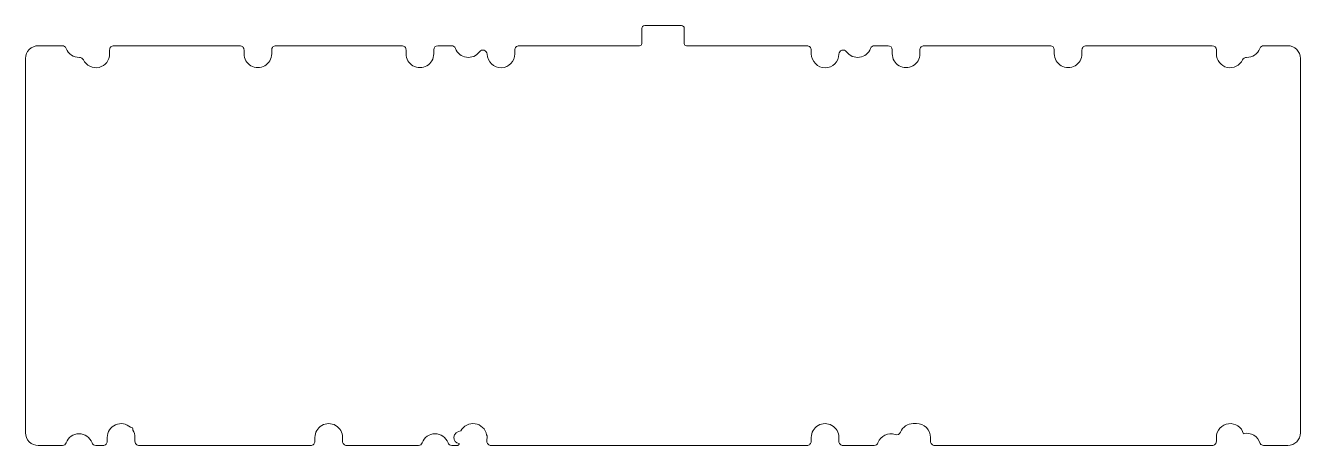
# Model space of a CAD drawing. Header units: millimetres. Extents: x -150 to 150, y -51 to 48.
import ezdxf

# ---------------------------------------------------------------- set-up
doc = ezdxf.new("R2010")
doc.units = ezdxf.units.MM
doc.header["$MEASUREMENT"] = 0
doc.layers.add('Layer 2', color=7, linetype='Continuous')

msp = doc.modelspace()

# ---------------------------------------------------------------- linework, layer by layer
at = {"layer": 'Layer 2', "lineweight": 9}
msp.add_open_spline([(5.0121, 47.2088), (5.0121, 47.5937), (4.697, 47.9087), (4.3122, 47.9087), (4.3122, 47.9087), (4.3122, 47.9087), (-4.2879, 47.9087), (-4.2879, 47.9087), (-4.2879, 47.9087), (-4.6728, 47.9087), (-4.9879, 47.5937), (-4.9879, 47.2088), (-4.9879, 47.2088), (-4.9879, 47.2088), (-5.0004, 43.8588), (-5.0004, 43.8588), (-5.0004, 43.8588), (-5.0004, 43.8588), (-5.0004, 43.6551), (-5.0004, 43.6551), (-5.0004, 43.6551), (-5.0003, 43.5225), (-5.0529, 43.3954), (-5.1465, 43.3017), (-5.1465, 43.3017), (-5.2402, 43.2079), (-5.3679, 43.1552), (-5.5004, 43.1551), (-5.5004, 43.1551), (-5.5004, 43.1551), (-33.8502, 43.1551), (-33.8502, 43.1551), (-33.8502, 43.1551), (-34.1155, 43.1549), (-34.37, 43.0493), (-34.5575, 42.8615), (-34.5575, 42.8615), (-34.7451, 42.6738), (-34.8503, 42.4205), (-34.8502, 42.1551), (-34.8502, 42.1551), (-34.8502, 42.1551), (-34.8502, 41.2589), (-34.8502, 41.2589), (-34.8502, 41.2589), (-34.8219, 39.4846), (-36.2221, 38.0157), (-37.9957, 37.9592), (-37.9957, 37.9592), (-39.7693, 37.9026), (-41.2637, 39.3828), (-41.3485, 41.1553), (-41.3485, 41.1553), (-41.3643, 41.5811), (-41.6477, 41.9504), (-42.055, 42.0757), (-42.055, 42.0757), (-42.4623, 42.201), (-42.8981, 42.0633), (-43.1506, 41.72), (-43.1506, 41.72), (-43.8568, 40.7657), (-45.0277, 40.273), (-46.2037, 40.4353), (-46.2037, 40.4353), (-47.3798, 40.5976), (-48.3784, 41.4019), (-48.7997, 42.5118), (-48.7997, 42.5118), (-48.9468, 42.9013), (-49.3191, 43.159), (-49.7354, 43.1588), (-49.7354, 43.1588), (-49.7354, 43.1588), (-52.9025, 43.1556), (-52.9025, 43.1556), (-52.9025, 43.1556), (-53.4547, 43.1547), (-53.9018, 42.7078), (-53.9014, 42.1556), (-53.9014, 42.1556), (-53.9014, 42.1556), (-53.9014, 41.2589), (-53.9014, 41.2589), (-53.9014, 41.2589), (-53.9014, 40.0978), (-54.5209, 39.0249), (-55.5264, 38.4443), (-55.5264, 38.4443), (-56.532, 37.8638), (-57.7709, 37.8638), (-58.7764, 38.4443), (-58.7764, 38.4443), (-59.782, 39.0249), (-60.4014, 40.0978), (-60.4014, 41.2589), (-60.4014, 41.2589), (-60.4014, 41.2589), (-60.4014, 42.1551), (-60.4014, 42.1551), (-60.4014, 42.1551), (-60.4016, 42.4205), (-60.5072, 42.6749), (-60.695, 42.8624), (-60.695, 42.8624), (-60.8827, 43.05), (-61.1361, 43.1552), (-61.4014, 43.1551), (-61.4014, 43.1551), (-61.4014, 43.1551), (-91.0004, 43.1551), (-91.0004, 43.1551), (-91.0004, 43.1551), (-91.2658, 43.1549), (-91.5202, 43.0493), (-91.7078, 42.8615), (-91.7078, 42.8615), (-91.8953, 42.6738), (-92.0006, 42.4205), (-92.0004, 42.1551), (-92.0004, 42.1551), (-92.0004, 42.1551), (-92.0004, 41.2589), (-92.0004, 41.2589), (-92.0004, 41.2589), (-92.0004, 40.0978), (-92.6198, 39.0249), (-93.6254, 38.4443), (-93.6254, 38.4443), (-94.631, 37.8638), (-95.8698, 37.8638), (-96.8754, 38.4443), (-96.8754, 38.4443), (-97.881, 39.0249), (-98.5004, 40.0978), (-98.5004, 41.2589), (-98.5004, 41.2589), (-98.5004, 41.2589), (-98.5004, 42.1551), (-98.5004, 42.1551), (-98.5004, 42.1551), (-98.5006, 42.4205), (-98.6062, 42.6749), (-98.7939, 42.8624), (-98.7939, 42.8624), (-98.9817, 43.05), (-99.235, 43.1552), (-99.5004, 43.1551), (-99.5004, 43.1551), (-99.5004, 43.1551), (-129.1018, 43.1551), (-129.1018, 43.1551), (-129.1018, 43.1551), (-129.3671, 43.1549), (-129.6216, 43.0493), (-129.8091, 42.8615), (-129.8091, 42.8615), (-129.9967, 42.6738), (-130.1019, 42.4205), (-130.1018, 42.1551), (-130.1018, 42.1551), (-130.1018, 42.1551), (-130.1018, 41.2589), (-130.1018, 41.2589), (-130.1018, 41.2589), (-130.083, 39.7477), (-131.1111, 38.4241), (-132.5801, 38.0685), (-132.5801, 38.0685), (-134.049, 37.713), (-135.6037, 38.4925), (-136.2781, 39.845), (-136.2781, 39.845), (-136.4487, 40.198), (-136.8094, 40.4187), (-137.2013, 40.4097), (-137.2013, 40.4097), (-138.58, 40.3777), (-139.8293, 41.2216), (-140.3164, 42.5118), (-140.3164, 42.5118), (-140.4634, 42.9012), (-140.8357, 43.159), (-141.252, 43.1588), (-141.252, 43.1588), (-141.252, 43.1588), (-146.8756, 43.1551), (-146.8756, 43.1551), (-146.8756, 43.1551), (-147.6718, 43.1546), (-148.4351, 42.8378), (-148.9977, 42.2745), (-148.9977, 42.2745), (-149.5603, 41.7112), (-149.8761, 40.9512), (-149.8756, 40.1551), (-149.8756, 40.1551), (-149.8756, 40.1551), (-149.8756, -47.8388), (-149.8756, -47.8388), (-149.8756, -47.8388), (-149.8751, -48.635), (-149.5583, -49.3983), (-148.995, -49.9609), (-148.995, -49.9609), (-148.4317, -50.5235), (-147.6718, -50.8393), (-146.8756, -50.8388), (-146.8756, -50.8388), (-146.8756, -50.8388), (-141.1817, -50.8387), (-141.1817, -50.8387), (-141.1817, -50.8387), (-140.792, -50.8111), (-140.4542, -50.5597), (-140.3164, -50.1941), (-140.3164, -50.1941), (-139.8455, -48.9287), (-138.6402, -48.0872), (-137.2901, -48.0811), (-137.2901, -48.0811), (-135.9399, -48.0751), (-134.7169, -48.933), (-134.2347, -50.1941), (-134.2347, -50.1941), (-134.0967, -50.5596), (-133.7591, -50.8113), (-133.3694, -50.8387), (-133.3694, -50.8387), (-133.3694, -50.8387), (-131.6475, -50.8388), (-131.6475, -50.8388), (-131.6475, -50.8388), (-131.3821, -50.8386), (-131.1276, -50.7331), (-130.9401, -50.5453), (-130.9401, -50.5453), (-130.7525, -50.3575), (-130.6472, -50.1042), (-130.6474, -49.8388), (-130.6474, -49.8388), (-130.6474, -49.8388), (-130.6474, -48.9412), (-130.6474, -48.9412), (-130.6474, -48.9412), (-130.6517, -47.6515), (-129.8919, -46.4816), (-128.7119, -45.9611), (-128.7119, -45.9611), (-127.5318, -45.4406), (-126.1397, -45.6829), (-125.1902, -46.5557), (-125.1902, -46.5557), (-125.0193, -46.5206), (-124.843, -46.582), (-124.731, -46.7157), (-124.731, -46.7157), (-124.619, -46.8494), (-124.5902, -47.0357), (-124.6546, -47.1977), (-124.6546, -47.1977), (-124.3234, -47.7188), (-124.1474, -48.3238), (-124.1474, -48.9412), (-124.1474, -48.9412), (-124.1474, -48.9412), (-124.1474, -49.8388), (-124.1474, -49.8388), (-124.1474, -49.8388), (-124.1472, -50.1042), (-124.0417, -50.3587), (-123.8539, -50.5462), (-123.8539, -50.5462), (-123.6661, -50.7337), (-123.4128, -50.839), (-123.1474, -50.8388), (-123.1474, -50.8388), (-123.1474, -50.8388), (-82.8316, -50.8388), (-82.8316, -50.8388), (-82.8316, -50.8388), (-82.5662, -50.8387), (-82.3117, -50.7331), (-82.1242, -50.5453), (-82.1242, -50.5453), (-81.9367, -50.3575), (-81.8314, -50.1042), (-81.8316, -49.8388), (-81.8316, -49.8388), (-81.8316, -49.8388), (-81.8316, -48.9412), (-81.8316, -48.9412), (-81.8316, -48.9412), (-81.8316, -47.7801), (-81.2121, -46.7072), (-80.2066, -46.1266), (-80.2066, -46.1266), (-79.201, -45.546), (-77.9621, -45.546), (-76.9566, -46.1266), (-76.9566, -46.1266), (-75.951, -46.7072), (-75.3316, -47.7801), (-75.3316, -48.9412), (-75.3316, -48.9412), (-75.3316, -48.9412), (-75.3316, -49.8388), (-75.3316, -49.8388), (-75.3316, -49.8388), (-75.3314, -50.1042), (-75.2258, -50.3587), (-75.0381, -50.5462), (-75.0381, -50.5462), (-74.8503, -50.7337), (-74.597, -50.839), (-74.3316, -50.8388), (-74.3316, -50.8388), (-74.3316, -50.8388), (-57.4773, -50.8387), (-57.4773, -50.8387), (-57.4773, -50.8387), (-57.0876, -50.8111), (-56.7498, -50.5596), (-56.612, -50.1941), (-56.612, -50.1941), (-56.1411, -48.9287), (-54.9358, -48.0871), (-53.5857, -48.0811), (-53.5857, -48.0811), (-52.2355, -48.075), (-51.0125, -48.933), (-50.5303, -50.1941), (-50.5303, -50.1941), (-50.3923, -50.5596), (-50.0547, -50.8113), (-49.665, -50.8387), (-49.665, -50.8387), (-49.665, -50.8387), (-48.3988, -50.8388), (-48.3988, -50.8388), (-48.3988, -50.8388), (-48.144, -50.8387), (-47.93, -50.6475), (-47.9019, -50.3942), (-47.9019, -50.3942), (-48.6748, -50.296), (-49.2428, -49.6206), (-49.207, -48.8423), (-49.207, -48.8423), (-49.1712, -48.0639), (-48.3036, -47.4546), (-47.5249, -47.4277), (-47.5249, -47.4277), (-46.89, -46.2058), (-45.5528, -45.5179), (-44.1895, -45.7118), (-44.1895, -45.7118), (-42.8262, -45.9056), (-41.7274, -46.972), (-41.4583, -48.3224), (-41.4583, -48.3224), (-41.3128, -48.6532), (-41.2917, -49.0257), (-41.3988, -49.3708), (-41.3988, -49.3708), (-41.3988, -49.3708), (-41.3988, -49.8388), (-41.3988, -49.8388), (-41.3988, -49.8388), (-41.3986, -50.1042), (-41.2931, -50.3587), (-41.1053, -50.5462), (-41.1053, -50.5462), (-40.9175, -50.7337), (-40.6642, -50.839), (-40.3988, -50.8388), (-40.3988, -50.8388), (-40.3988, -50.8388), (33.8503, -50.8388), (33.8503, -50.8388), (33.8503, -50.8388), (34.1157, -50.8387), (34.3701, -50.7331), (34.5576, -50.5453), (34.5576, -50.5453), (34.7452, -50.3575), (34.8504, -50.1042), (34.8503, -49.8388), (34.8503, -49.8388), (34.8503, -49.8388), (34.8503, -48.9412), (34.8503, -48.9412), (34.8503, -48.9412), (34.8503, -47.7801), (35.4697, -46.7072), (36.4753, -46.1266), (36.4753, -46.1266), (37.4808, -45.546), (38.7197, -45.546), (39.7253, -46.1266), (39.7253, -46.1266), (40.7308, -46.7072), (41.3503, -47.7801), (41.3503, -48.9412), (41.3503, -48.9412), (41.3503, -48.9412), (41.3503, -49.8388), (41.3503, -49.8388), (41.3503, -49.8388), (41.3504, -50.1042), (41.456, -50.3587), (41.6438, -50.5462), (41.6438, -50.5462), (41.8316, -50.7337), (42.0849, -50.839), (42.3503, -50.8388), (42.3503, -50.8388), (42.3503, -50.8388), (49.6639, -50.8387), (49.6639, -50.8387), (49.6639, -50.8387), (50.0536, -50.8111), (50.3914, -50.5596), (50.5292, -50.1941), (50.5292, -50.1941), (51.1449, -48.5588), (52.9478, -47.7049), (54.6046, -48.2602), (54.6046, -48.2602), (55.1034, -48.4274), (55.6462, -48.1807), (55.847, -47.6945), (55.847, -47.6945), (56.3489, -46.4801), (57.5362, -45.6889), (58.8502, -45.6912), (58.8502, -45.6912), (58.8502, -45.6912), (59.6256, -45.6912), (59.6256, -45.6912), (59.6256, -45.6912), (60.487, -45.6906), (61.3134, -46.0323), (61.9228, -46.641), (61.9228, -46.641), (62.5323, -47.2498), (62.8751, -48.0798), (62.8756, -48.9412), (62.8756, -48.9412), (62.8756, -48.9412), (62.8756, -49.8388), (62.8756, -49.8388), (62.8756, -49.8388), (62.8758, -50.1042), (62.9814, -50.3587), (63.1691, -50.5462), (63.1691, -50.5462), (63.3569, -50.7337), (63.6102, -50.839), (63.8756, -50.8388), (63.8756, -50.8388), (63.8756, -50.8388), (129.1006, -50.8388), (129.1006, -50.8388), (129.1006, -50.8388), (129.3659, -50.8387), (129.6204, -50.7331), (129.8079, -50.5453), (129.8079, -50.5453), (129.9955, -50.3575), (130.1007, -50.1042), (130.1006, -49.8388), (130.1006, -49.8388), (130.1006, -49.8388), (130.1006, -48.9412), (130.1006, -48.9412), (130.1006, -48.9412), (130.0997, -47.2877), (131.3446, -45.897), (132.9877, -45.7116), (132.9877, -45.7116), (134.5716, -45.5326), (136.0521, -46.5323), (136.4814, -48.0674), (136.4814, -48.0674), (138.2085, -47.6317), (139.9652, -48.6721), (140.4181, -50.3947), (140.4181, -50.3947), (140.5898, -50.6529), (140.8712, -50.8169), (141.1805, -50.8386), (141.1805, -50.8386), (141.1805, -50.8386), (146.8756, -50.8388), (146.8756, -50.8388), (146.8756, -50.8388), (148.5335, -50.8378), (149.8766, -49.4967), (149.8756, -47.8388), (149.8756, -47.8388), (149.8756, -47.8388), (149.8756, 40.1537), (149.8756, 40.1537), (149.8756, 40.1537), (149.8746, 41.8107), (148.535, 43.1534), (146.8781, 43.1537), (146.8781, 43.1537), (146.8781, 43.1537), (141.2509, 43.1589), (141.2509, 43.1589), (141.2509, 43.1589), (140.8346, 43.1587), (140.4621, 42.9014), (140.3152, 42.5118), (140.3152, 42.5118), (139.8288, 41.2209), (138.578, 40.3781), (137.1989, 40.4097), (137.1989, 40.4097), (136.8067, 40.4187), (136.4456, 40.1981), (136.2751, 39.8448), (136.2751, 39.8448), (135.635, 38.4755), (134.1333, 37.7306), (132.6558, 38.0493), (132.6558, 38.0493), (131.1783, 38.368), (130.1172, 39.7464), (130.0984, 41.2578), (130.0984, 41.2578), (130.0984, 41.2578), (130.0984, 42.154), (130.0984, 42.154), (130.0984, 42.154), (130.098, 42.7066), (129.651, 43.1543), (129.0984, 43.154), (129.0984, 43.154), (129.0984, 43.154), (99.5004, 43.1549), (99.5004, 43.1549), (99.5004, 43.1549), (99.235, 43.1547), (98.9806, 43.0492), (98.793, 42.8614), (98.793, 42.8614), (98.6055, 42.6736), (98.5002, 42.4203), (98.5004, 42.1549), (98.5004, 42.1549), (98.5004, 42.1549), (98.5004, 41.2589), (98.5004, 41.2589), (98.5004, 41.2589), (98.5004, 40.0978), (97.881, 39.0249), (96.8754, 38.4443), (96.8754, 38.4443), (95.8698, 37.8638), (94.631, 37.8638), (93.6254, 38.4443), (93.6254, 38.4443), (92.6198, 39.0249), (92.0004, 40.0978), (92.0004, 41.2589), (92.0004, 41.2589), (92.0004, 41.2589), (92.0004, 42.1551), (92.0004, 42.1551), (92.0004, 42.1551), (92.0002, 42.4205), (91.8946, 42.6749), (91.7069, 42.8624), (91.7069, 42.8624), (91.5191, 43.05), (91.2658, 43.1552), (91.0004, 43.1551), (91.0004, 43.1551), (91.0004, 43.1551), (61.399, 43.1551), (61.399, 43.1551), (61.399, 43.1551), (61.1337, 43.1549), (60.8792, 43.0493), (60.6917, 42.8615), (60.6917, 42.8615), (60.5041, 42.6738), (60.3989, 42.4205), (60.399, 42.1551), (60.399, 42.1551), (60.399, 42.1551), (60.399, 41.2589), (60.399, 41.2589), (60.399, 41.2589), (60.399, 40.0978), (59.7796, 39.0249), (58.774, 38.4443), (58.774, 38.4443), (57.7685, 37.8638), (56.5296, 37.8638), (55.524, 38.4443), (55.524, 38.4443), (54.5185, 39.0249), (53.899, 40.0978), (53.899, 41.2589), (53.899, 41.2589), (53.899, 41.2589), (53.899, 42.1556), (53.899, 42.1556), (53.899, 42.1556), (53.8987, 42.7078), (53.4523, 43.1554), (52.9001, 43.1556), (52.9001, 43.1556), (52.9001, 43.1556), (49.7342, 43.1588), (49.7342, 43.1588), (49.7342, 43.1588), (49.3179, 43.1587), (48.9454, 42.9014), (48.7986, 42.5118), (48.7986, 42.5118), (48.382, 41.4003), (47.392, 40.6048), (46.217, 40.4373), (46.217, 40.4373), (45.0419, 40.2698), (43.8608, 40.7681), (43.1503, 41.7189), (43.1503, 41.7189), (42.8942, 42.0593), (42.4509, 42.2007), (42.0451, 42.0712), (42.0451, 42.0712), (41.6392, 41.9417), (41.36, 41.58), (41.3485, 41.1542), (41.3485, 41.1542), (41.3199, 39.3801), (39.8736, 37.957), (38.0993, 37.957), (38.0993, 37.957), (36.325, 37.957), (34.8787, 39.4849), (34.8502, 41.2589), (34.8502, 41.2589), (34.8502, 41.2589), (34.8502, 42.1551), (34.8502, 42.1551), (34.8502, 42.1551), (34.85, 42.4205), (34.7444, 42.6749), (34.5566, 42.8624), (34.5566, 42.8624), (34.3689, 43.05), (34.1155, 43.1552), (33.8502, 43.1551), (33.8502, 43.1551), (33.8502, 43.1551), (5.4996, 43.1551), (5.4996, 43.1551), (5.4996, 43.1551), (5.3671, 43.155), (5.2399, 43.2076), (5.1462, 43.3012), (5.1462, 43.3012), (5.0524, 43.3949), (4.9997, 43.5225), (4.9996, 43.6551), (4.9996, 43.6551), (4.9996, 43.6551), (4.9996, 43.8588), (4.9996, 43.8588), (4.9996, 43.8588), (4.9996, 43.8588), (5.0121, 47.2088), (5.0121, 47.2088)], degree=3, knots=[0, 0, 0, 0, 0.00584795, 0.00584795, 0.00584795, 0.00584795, 0.01169591, 0.01169591, 0.01169591, 0.01169591, 0.01754386, 0.01754386, 0.01754386, 0.01754386, 0.02339181, 0.02339181, 0.02339181, 0.02339181, 0.02923977, 0.02923977, 0.02923977, 0.02923977, 0.03508772, 0.03508772, 0.03508772, 0.03508772, 0.04093567, 0.04093567, 0.04093567, 0.04093567, 0.04678363, 0.04678363, 0.04678363, 0.04678363, 0.05263158, 0.05263158, 0.05263158, 0.05263158, 0.05847953, 0.05847953, 0.05847953, 0.05847953, 0.06432749, 0.06432749, 0.06432749, 0.06432749, 0.07017544, 0.07017544, 0.07017544, 0.07017544, 0.07602339, 0.07602339, 0.07602339, 0.07602339, 0.08187135, 0.08187135, 0.08187135, 0.08187135, 0.0877193, 0.0877193, 0.0877193, 0.0877193, 0.09356725, 0.09356725, 0.09356725, 0.09356725, 0.0994152, 0.0994152, 0.0994152, 0.0994152, 0.10526316, 0.10526316, 0.10526316, 0.10526316, 0.11111111, 0.11111111, 0.11111111, 0.11111111, 0.11695906, 0.11695906, 0.11695906, 0.11695906, 0.12280702, 0.12280702, 0.12280702, 0.12280702, 0.12865497, 0.12865497, 0.12865497, 0.12865497, 0.13450292, 0.13450292, 0.13450292, 0.13450292, 0.14035088, 0.14035088, 0.14035088, 0.14035088, 0.14619883, 0.14619883, 0.14619883, 0.14619883, 0.15204678, 0.15204678, 0.15204678, 0.15204678, 0.15789474, 0.15789474, 0.15789474, 0.15789474, 0.16374269, 0.16374269, 0.16374269, 0.16374269, 0.16959064, 0.16959064, 0.16959064, 0.16959064, 0.1754386, 0.1754386, 0.1754386, 0.1754386, 0.18128655, 0.18128655, 0.18128655, 0.18128655, 0.1871345, 0.1871345, 0.1871345, 0.1871345, 0.19298246, 0.19298246, 0.19298246, 0.19298246, 0.19883041, 0.19883041, 0.19883041, 0.19883041, 0.20467836, 0.20467836, 0.20467836, 0.20467836, 0.21052632, 0.21052632, 0.21052632, 0.21052632, 0.21637427, 0.21637427, 0.21637427, 0.21637427, 0.22222222, 0.22222222, 0.22222222, 0.22222222, 0.22807018, 0.22807018, 0.22807018, 0.22807018, 0.23391813, 0.23391813, 0.23391813, 0.23391813, 0.23976608, 0.23976608, 0.23976608, 0.23976608, 0.24561404, 0.24561404, 0.24561404, 0.24561404, 0.25146199, 0.25146199, 0.25146199, 0.25146199, 0.25730994, 0.25730994, 0.25730994, 0.25730994, 0.26315789, 0.26315789, 0.26315789, 0.26315789, 0.26900585, 0.26900585, 0.26900585, 0.26900585, 0.2748538, 0.2748538, 0.2748538, 0.2748538, 0.28070175, 0.28070175, 0.28070175, 0.28070175, 0.28654971, 0.28654971, 0.28654971, 0.28654971, 0.29239766, 0.29239766, 0.29239766, 0.29239766, 0.29824561, 0.29824561, 0.29824561, 0.29824561, 0.30409357, 0.30409357, 0.30409357, 0.30409357, 0.30994152, 0.30994152, 0.30994152, 0.30994152, 0.31578947, 0.31578947, 0.31578947, 0.31578947, 0.32163743, 0.32163743, 0.32163743, 0.32163743, 0.32748538, 0.32748538, 0.32748538, 0.32748538, 0.33333333, 0.33333333, 0.33333333, 0.33333333, 0.33918129, 0.33918129, 0.33918129, 0.33918129, 0.34502924, 0.34502924, 0.34502924, 0.34502924, 0.35087719, 0.35087719, 0.35087719, 0.35087719, 0.35672515, 0.35672515, 0.35672515, 0.35672515, 0.3625731, 0.3625731, 0.3625731, 0.3625731, 0.36842105, 0.36842105, 0.36842105, 0.36842105, 0.37426901, 0.37426901, 0.37426901, 0.37426901, 0.38011696, 0.38011696, 0.38011696, 0.38011696, 0.38596491, 0.38596491, 0.38596491, 0.38596491, 0.39181287, 0.39181287, 0.39181287, 0.39181287, 0.39766082, 0.39766082, 0.39766082, 0.39766082, 0.40350877, 0.40350877, 0.40350877, 0.40350877, 0.40935673, 0.40935673, 0.40935673, 0.40935673, 0.41520468, 0.41520468, 0.41520468, 0.41520468, 0.42105263, 0.42105263, 0.42105263, 0.42105263, 0.42690058, 0.42690058, 0.42690058, 0.42690058, 0.43274854, 0.43274854, 0.43274854, 0.43274854, 0.43859649, 0.43859649, 0.43859649, 0.43859649, 0.44444444, 0.44444444, 0.44444444, 0.44444444, 0.4502924, 0.4502924, 0.4502924, 0.4502924, 0.45614035, 0.45614035, 0.45614035, 0.45614035, 0.4619883, 0.4619883, 0.4619883, 0.4619883, 0.46783626, 0.46783626, 0.46783626, 0.46783626, 0.47368421, 0.47368421, 0.47368421, 0.47368421, 0.47953216, 0.47953216, 0.47953216, 0.47953216, 0.48538012, 0.48538012, 0.48538012, 0.48538012, 0.49122807, 0.49122807, 0.49122807, 0.49122807, 0.49707602, 0.49707602, 0.49707602, 0.49707602, 0.50292398, 0.50292398, 0.50292398, 0.50292398, 0.50877193, 0.50877193, 0.50877193, 0.50877193, 0.51461988, 0.51461988, 0.51461988, 0.51461988, 0.52046784, 0.52046784, 0.52046784, 0.52046784, 0.52631579, 0.52631579, 0.52631579, 0.52631579, 0.53216374, 0.53216374, 0.53216374, 0.53216374, 0.5380117, 0.5380117, 0.5380117, 0.5380117, 0.54385965, 0.54385965, 0.54385965, 0.54385965, 0.5497076, 0.5497076, 0.5497076, 0.5497076, 0.55555556, 0.55555556, 0.55555556, 0.55555556, 0.56140351, 0.56140351, 0.56140351, 0.56140351, 0.56725146, 0.56725146, 0.56725146, 0.56725146, 0.57309942, 0.57309942, 0.57309942, 0.57309942, 0.57894737, 0.57894737, 0.57894737, 0.57894737, 0.58479532, 0.58479532, 0.58479532, 0.58479532, 0.59064327, 0.59064327, 0.59064327, 0.59064327, 0.59649123, 0.59649123, 0.59649123, 0.59649123, 0.60233918, 0.60233918, 0.60233918, 0.60233918, 0.60818713, 0.60818713, 0.60818713, 0.60818713, 0.61403509, 0.61403509, 0.61403509, 0.61403509, 0.61988304, 0.61988304, 0.61988304, 0.61988304, 0.62573099, 0.62573099, 0.62573099, 0.62573099, 0.63157895, 0.63157895, 0.63157895, 0.63157895, 0.6374269, 0.6374269, 0.6374269, 0.6374269, 0.64327485, 0.64327485, 0.64327485, 0.64327485, 0.64912281, 0.64912281, 0.64912281, 0.64912281, 0.65497076, 0.65497076, 0.65497076, 0.65497076, 0.66081871, 0.66081871, 0.66081871, 0.66081871, 0.66666667, 0.66666667, 0.66666667, 0.66666667, 0.67251462, 0.67251462, 0.67251462, 0.67251462, 0.67836257, 0.67836257, 0.67836257, 0.67836257, 0.68421053, 0.68421053, 0.68421053, 0.68421053, 0.69005848, 0.69005848, 0.69005848, 0.69005848, 0.69590643, 0.69590643, 0.69590643, 0.69590643, 0.70175439, 0.70175439, 0.70175439, 0.70175439, 0.70760234, 0.70760234, 0.70760234, 0.70760234, 0.71345029, 0.71345029, 0.71345029, 0.71345029, 0.71929825, 0.71929825, 0.71929825, 0.71929825, 0.7251462, 0.7251462, 0.7251462, 0.7251462, 0.73099415, 0.73099415, 0.73099415, 0.73099415, 0.73684211, 0.73684211, 0.73684211, 0.73684211, 0.74269006, 0.74269006, 0.74269006, 0.74269006, 0.74853801, 0.74853801, 0.74853801, 0.74853801, 0.75438596, 0.75438596, 0.75438596, 0.75438596, 0.76023392, 0.76023392, 0.76023392, 0.76023392, 0.76608187, 0.76608187, 0.76608187, 0.76608187, 0.77192982, 0.77192982, 0.77192982, 0.77192982, 0.77777778, 0.77777778, 0.77777778, 0.77777778, 0.78362573, 0.78362573, 0.78362573, 0.78362573, 0.78947368, 0.78947368, 0.78947368, 0.78947368, 0.79532164, 0.79532164, 0.79532164, 0.79532164, 0.80116959, 0.80116959, 0.80116959, 0.80116959, 0.80701754, 0.80701754, 0.80701754, 0.80701754, 0.8128655, 0.8128655, 0.8128655, 0.8128655, 0.81871345, 0.81871345, 0.81871345, 0.81871345, 0.8245614, 0.8245614, 0.8245614, 0.8245614, 0.83040936, 0.83040936, 0.83040936, 0.83040936, 0.83625731, 0.83625731, 0.83625731, 0.83625731, 0.84210526, 0.84210526, 0.84210526, 0.84210526, 0.84795322, 0.84795322, 0.84795322, 0.84795322, 0.85380117, 0.85380117, 0.85380117, 0.85380117, 0.85964912, 0.85964912, 0.85964912, 0.85964912, 0.86549708, 0.86549708, 0.86549708, 0.86549708, 0.87134503, 0.87134503, 0.87134503, 0.87134503, 0.87719298, 0.87719298, 0.87719298, 0.87719298, 0.88304094, 0.88304094, 0.88304094, 0.88304094, 0.88888889, 0.88888889, 0.88888889, 0.88888889, 0.89473684, 0.89473684, 0.89473684, 0.89473684, 0.9005848, 0.9005848, 0.9005848, 0.9005848, 0.90643275, 0.90643275, 0.90643275, 0.90643275, 0.9122807, 0.9122807, 0.9122807, 0.9122807, 0.91812865, 0.91812865, 0.91812865, 0.91812865, 0.92397661, 0.92397661, 0.92397661, 0.92397661, 0.92982456, 0.92982456, 0.92982456, 0.92982456, 0.93567251, 0.93567251, 0.93567251, 0.93567251, 0.94152047, 0.94152047, 0.94152047, 0.94152047, 0.94736842, 0.94736842, 0.94736842, 0.94736842, 0.95321637, 0.95321637, 0.95321637, 0.95321637, 0.95906433, 0.95906433, 0.95906433, 0.95906433, 0.96491228, 0.96491228, 0.96491228, 0.96491228, 0.97076023, 0.97076023, 0.97076023, 0.97076023, 0.97660819, 0.97660819, 0.97660819, 0.97660819, 0.98245614, 0.98245614, 0.98245614, 0.98245614, 0.98830409, 0.98830409, 0.98830409, 0.98830409, 1, 1, 1, 1], dxfattribs=at)

doc.saveas('drawing.dxf')
